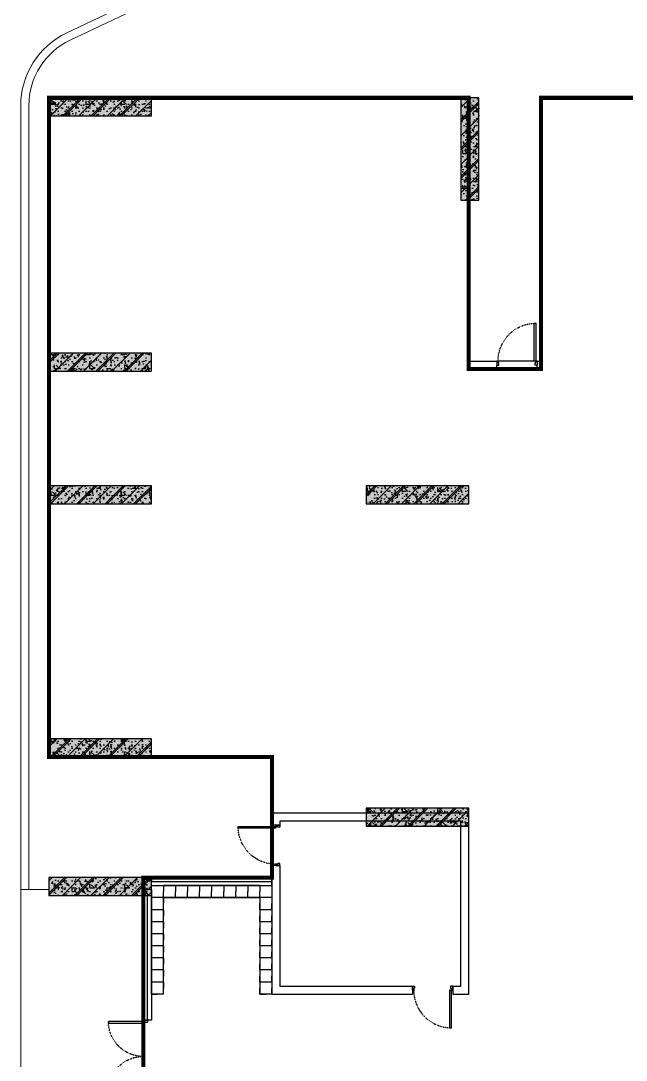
# Model space of a CAD drawing. Header units: millimetres. Extents: x 379264 to 1158416, y -283062 to 356890.
# Drawn here: x 977543 to 977845, y -8684 to -8166 of the extents above; entities that cross this region are included whole.
import ezdxf

# ---------------------------------------------------------------- set-up
doc = ezdxf.new("R2010")
doc.units = ezdxf.units.MM
doc.linetypes.add('CENTER', pattern=[2, 1.25, -0.25, 0.25, -0.25])
doc.linetypes.add('keyplan TANG 1$0$mb tang 1 TWC$0$Hidden10.5', pattern=[1.5, 1, -0.5])
for name, color, linetype in [('12PM. GRID', 8, 'CENTER'), ('BLOCK C - CHI TIET THANG 8$0$DnW', 20, 'Continuous'), ('keyplan TANG 1$0$mb tang 1 TWC$0$Brick Wall', 250, 'Continuous'), ('keyplan TANG 1$0$mb tang 1 TWC$0$Curtain Line', 250, 'Continuous'), ('keyplan TANG 1$0$mb tang 1 TWC$0$Door', 250, 'Continuous'), ('keyplan TANG 1$0$mb tang 1 TWC$0$Furniture', 250, 'Continuous'), ('keyplan TANG 1$0$mb tang 1 TWC$0$Glass', 250, 'Continuous'), ('keyplan TANG 1$0$MB_Cot tang 1$0$Concrete Hatch', 250, 'Continuous'), ('keyplan TANG 1$0$MB_Cot tang 1$0$Concrete Line', 250, 'Continuous'), ('keyplan TANG 1$0$MB_Cot tang 1$0$Concrete Solid', 250, 'Continuous')]:
    doc.layers.add(name, color=color, linetype=linetype)
doc.layers.add('keyplan TANG 1$0$Hatch vat lieu', color=250, linetype='Continuous', lineweight=5)
doc.layers.add('keyplan TANG 1$0$Net Thay khac', color=250, linetype='Continuous', lineweight=15)

# ---------------------------------------------------------------- blocks, each defined once
blk = doc.blocks.new('keyplan TANG 1$0$mb tang 1 TWC$0$Door 1800-1')
at = {"color": 0, "linetype": 'ByBlock'}
for p, q in [((29.99999962575384, 100.0000000003201), (29.9999996257684, 970.0000000003201)), ((29.9999996257684, 970.0000000003201), (74.9999996257684, 970.0000000003201)), ((74.9999996257684, 970.0000000003201), (74.99999962575384, 100.0000000003201)), ((1724.999999999985, 970.0000000003201), (1725, 100.0000000003201)), ((1769.999999999985, 970.0000000003201), (1724.999999999985, 970.0000000003201)), ((1770, 100.0000000003201), (1769.999999999985, 970.0000000003201)), ((29.99999962575384, 100.0000000003201), (-3.742461558431387e-07, 100.000000000131)), ((-3.742461558431387e-07, 100.000000000131), (0, 0)), ((0, 0), (50, 4.074536263942719e-10)), ((29.99999962575384, 100.0000000003201), (29.99999979416316, 55.00000000033469)), ((29.99999962575384, 100.0000000003201), (74.99999962575384, 100.0000000003201)), ((49.99999979417771, 55.00000000046566), (29.99999979416316, 55.00000000033469)), ((49.99999979417771, 55.00000000046566), (50, 4.074536263942719e-10)), ((1770, 100.0000000003201), (1725, 100.0000000003201)), ((1749.999999831576, 55.00000000046566), (1769.999999831591, 55.00000000033469)), ((1749.999999831576, 55.00000000046566), (1749.999999625754, 4.074536263942719e-10)), ((1799.999999625754, 0), (1749.999999625754, 4.074536263942719e-10)), ((1770, 100.0000000003201), (1800, 100.000000000131)), ((1770, 100.0000000003201), (1769.999999831591, 55.00000000033469)), ((1800, 100.000000000131), (1799.999999625754, 0))]:
    blk.add_line(p, q, dxfattribs=at)
at = {"color": 0, "linetype": 'keyplan TANG 1$0$mb tang 1 TWC$0$Hidden10.5'}
for centre, start, end in [((29.99999962575384, 100.0000000003201), 0, 90), ((1770, 100.0000000003201), 90, 180)]:
    blk.add_arc(centre, 870.0000001871231, start, end, dxfattribs=at)
blk = doc.blocks.new('*U169')
at = {"layer": 'keyplan TANG 1$0$mb tang 1 TWC$0$Door'}
blk.add_blockref('keyplan TANG 1$0$mb tang 1 TWC$0$Door 1800-1', (0, 0), dxfattribs=at)
blk = doc.blocks.new('keyplan TANG 1$0$mb tang 1 TWC$0$Door 1000-1')
at = {"color": 0, "linetype": 'ByBlock'}
blk.add_lwpolyline([(30, 100), (75, 100), (75, 1040.000000000015), (30, 1040.000000000015)], close=True, dxfattribs=at)
for points in [[(50, 55), (30, 55), (30, 100), (0, 100), (0, 0), (50, 0), (50, 55)], [(950.0000000000146, 55), (970.0000000000146, 55), (970.0000000000146, 100), (1000.000000000015, 100), (1000.000000000015, 0), (950.0000000000146, 0), (950.0000000000146, 55)]]:
    blk.add_lwpolyline(points, dxfattribs=at)
at = {"color": 0, "linetype": 'keyplan TANG 1$0$mb tang 1 TWC$0$Hidden10.5'}
blk.add_arc((30, 100), 940.0000000000146, 0, 90, dxfattribs=at)
blk = doc.blocks.new('*U1423')
at = {"layer": 'keyplan TANG 1$0$mb tang 1 TWC$0$Door', "xscale": -1, "rotation": 180}
blk.add_blockref('keyplan TANG 1$0$mb tang 1 TWC$0$Door 1000-1', (0, 110), dxfattribs=at)
blk = doc.blocks.new('*U170')
at = {"layer": 'keyplan TANG 1$0$mb tang 1 TWC$0$Door', "rotation": 180}
blk.add_blockref('keyplan TANG 1$0$mb tang 1 TWC$0$Door 1000-1', (1000.000000000015, 110), dxfattribs=at)
blk = doc.blocks.new('*U171')
at = {"layer": 'keyplan TANG 1$0$mb tang 1 TWC$0$Door', "xscale": -1, "rotation": 180}
blk.add_blockref('keyplan TANG 1$0$mb tang 1 TWC$0$Door 1000-1', (0, 110), dxfattribs=at)
blk = doc.blocks.new('*U1380')
at = {"layer": 'keyplan TANG 1$0$MB_Cot tang 1$0$Concrete Hatch'}
h = blk.add_hatch(dxfattribs=at)
h.set_pattern_fill('CONCRETE', color=256, scale=50, style=0, pattern_type=2)
h.set_pattern_definition([(45, (0, -2300), (-176.7766952966369, 176.7766952966369), []), (45, (0, -2250), (-353.5533905932737, 353.5533905932738), []), (49.99999999999999, (0, -2300), (358.6300913003767, -31.37606749129755), [37.5, -412.5]), (355, (0, -2300), (-69.3756668065, 376.0960668500059), [30, -330]), (100.4514, (29.88584, -2302.614669999999), (289.2546908570108, 344.7197710304768), [31.870095, -350.571056]), (46.18420000000001, (0, -2200), (533.6205243128222, -82.75950716450905), [56.25, -618.75]), (96.6356, (44.46837249999999, -2206.8966535), (467.3313527743517, 487.0589354502209), [47.805144, -525.8565]), (351.1842, (0, -2200), (467.3309725668136, 487.0593004626623), [45, -495]), (21, (50, -2225), (298.4535260592309, -201.3094453326694), [37.5, -412.5]), (326.0000000000001, (50, -2225), (121.6576659607909, 362.5750225234265), [30, -330]), (71.4514, (74.8711165, -2241.775803), (420.111314290745, 161.2652483549762), [31.870095, -350.571056]), (37.50000000000001, (0, -2300), (6.079927658645334, 166.4469269156558), [0, -326, 0, -335, 0, -331.25]), (7.499999999999999, (0, -2300), (131.5347687210743, 197.2058559411801), [0, -191, 0, -318.5, 0, -126.25]), (327.5, (-111.5, -2300), (266.9112180862045, -11.2774358671899), [0, -125, 0, -390, 0, -517.5]), (317.5, (-161.5, -2300), (291.5930846711931, 50.05249116615882), [0, -162.5, 0, -259, 0, -367.5]), (0, (175, -2125), (0, 875), [87.5, -787.5]), (0, (437.5, -1950), (0, 875), [87.5, -787.5]), (0, (262.5, -1600), (0, 875), [87.5, -350, 87.5, -350]), (90, (175, -2125), (-875, 5.35782974626967e-14), [87.5, -787.5]), (90, (262.5, -1600), (-875, 5.35782974626967e-14), [87.5, -787.5]), (90, (525, -1950), (-875, 5.35782974626967e-14), [87.5, -787.5]), (90, (700, -1687.5), (-875, 5.35782974626967e-14), [87.5, -787.5]), (135, (262.5, -2125), (-875.016357447105, 8.881784197001252e-14), [123.76, -1113.7]), (135, (350, -1600), (-875.016357447105, 8.881784197001252e-14), [123.76, -1113.7]), (45, (437.5, -1950), (8.881784197001252e-14, 875.016357447105), [123.76, -247.485, 123.76, -742.455]), (0, (-175, -2300), (87.5, 87.5), [-175, 0])])
h.paths.add_polyline_path([(-200, 150), (-200, -2400), (250, -2400), (250, 150)])
at = {"layer": 'keyplan TANG 1$0$MB_Cot tang 1$0$Concrete Solid'}
blk.add_hatch(color=256, dxfattribs=at).paths.add_polyline_path([(-200, 150), (-200, -2400), (250, -2400), (250, 150)])
at = {"layer": 'keyplan TANG 1$0$MB_Cot tang 1$0$Concrete Line'}
blk.add_lwpolyline([(-200, 150), (-200, -2400), (250, -2400), (250, 150)], close=True, dxfattribs=at)
blk = doc.blocks.new('*U1388')
at = {"layer": 'keyplan TANG 1$0$MB_Cot tang 1$0$Concrete Hatch'}
h = blk.add_hatch(dxfattribs=at)
h.set_pattern_fill('CONCRETE', color=256, scale=50, style=0, pattern_type=2)
h.set_pattern_definition([(45, (2000, -199.9999999999998), (-176.7766952966369, 176.7766952966369), []), (45, (2000, -149.9999999999998), (-353.5533905932737, 353.5533905932738), []), (49.99999999999999, (2000, -199.9999999999998), (358.6300913003767, -31.37606749129755), [37.5, -412.5]), (355, (2000, -199.9999999999998), (-69.3756668065, 376.0960668500059), [30, -330]), (100.4514, (2029.88584, -202.6146699999998), (289.2546908570108, 344.7197710304768), [31.870095, -350.571056]), (46.18420000000001, (2000, -99.99999999999983), (533.6205243128222, -82.75950716450905), [56.25, -618.75]), (96.6356, (2044.4683725, -106.8966534999998), (467.3313527743517, 487.0589354502209), [47.805144, -525.8565]), (351.1842, (2000, -99.99999999999983), (467.3309725668136, 487.0593004626623), [45, -495]), (21, (2050, -124.9999999999998), (298.4535260592309, -201.3094453326694), [37.5, -412.5]), (326.0000000000001, (2050, -124.9999999999998), (121.6576659607909, 362.5750225234265), [30, -330]), (71.4514, (2074.8711165, -141.7758029999998), (420.111314290745, 161.2652483549762), [31.870095, -350.571056]), (37.50000000000001, (2000, -199.9999999999998), (6.079927658645334, 166.4469269156558), [0, -326, 0, -335, 0, -331.25]), (7.499999999999999, (2000, -199.9999999999998), (131.5347687210743, 197.2058559411801), [0, -191, 0, -318.5, 0, -126.25]), (327.5, (1888.5, -199.9999999999998), (266.9112180862045, -11.2774358671899), [0, -125, 0, -390, 0, -517.5]), (317.5, (1838.5, -199.9999999999998), (291.5930846711931, 50.05249116615882), [0, -162.5, 0, -259, 0, -367.5]), (0, (2175, -24.99999999999983), (0, 875), [87.5, -787.5]), (0, (2437.5, 150.0000000000002), (0, 875), [87.5, -787.5]), (0, (2262.5, 500.0000000000002), (0, 875), [87.5, -350, 87.5, -350]), (90, (2175, -24.99999999999983), (-875, 5.35782974626967e-14), [87.5, -787.5]), (90, (2262.5, 500.0000000000002), (-875, 5.35782974626967e-14), [87.5, -787.5]), (90, (2525, 150.0000000000002), (-875, 5.35782974626967e-14), [87.5, -787.5]), (90, (2700, 412.5000000000002), (-875, 5.35782974626967e-14), [87.5, -787.5]), (135, (2262.5, -24.99999999999983), (-875.016357447105, 8.881784197001252e-14), [123.76, -1113.7]), (135, (2350, 500.0000000000002), (-875.016357447105, 8.881784197001252e-14), [123.76, -1113.7]), (45, (2437.5, 150.0000000000002), (8.881784197001252e-14, 875.016357447105), [123.76, -247.485, 123.76, -742.455]), (0, (1825, -199.9999999999998), (87.5, 87.5), [-175, 0])])
h.paths.add_polyline_path([(-250, 150), (-250, -299.9999999999998), (2300, -299.9999999999999), (2300, 150)])
at = {"layer": 'keyplan TANG 1$0$MB_Cot tang 1$0$Concrete Solid'}
blk.add_hatch(color=256, dxfattribs=at).paths.add_polyline_path([(-250, 150), (-250, -299.9999999999998), (2300, -299.9999999999999), (2300, 150)])
at = {"layer": 'keyplan TANG 1$0$MB_Cot tang 1$0$Concrete Line'}
blk.add_lwpolyline([(-250, 150), (-250, -299.9999999999998), (2300, -299.9999999999999), (2300, 150)], close=True, dxfattribs=at)
blk = doc.blocks.new('*U1392')
at = {"layer": 'keyplan TANG 1$0$MB_Cot tang 1$0$Concrete Hatch'}
h = blk.add_hatch(dxfattribs=at)
h.set_pattern_fill('CONCRETE', color=256, scale=50, style=0, pattern_type=2)
h.set_pattern_definition([(45, (2000, -299.9999999998835), (-176.7766952966369, 176.7766952966369), []), (45, (2000, -249.9999999998835), (-353.5533905932737, 353.5533905932738), []), (49.99999999999999, (2000, -299.9999999998835), (358.6300913003767, -31.37606749129755), [37.5, -412.5]), (355, (2000, -299.9999999998835), (-69.3756668065, 376.0960668500059), [30, -330]), (100.4514, (2029.88584, -302.6146699998835), (289.2546908570108, 344.7197710304768), [31.870095, -350.571056]), (46.18420000000001, (2000, -199.9999999998835), (533.6205243128222, -82.75950716450905), [56.25, -618.75]), (96.6356, (2044.4683725, -206.8966534998835), (467.3313527743517, 487.0589354502209), [47.805144, -525.8565]), (351.1842, (2000, -199.9999999998835), (467.3309725668136, 487.0593004626623), [45, -495]), (21, (2050, -224.9999999998835), (298.4535260592309, -201.3094453326694), [37.5, -412.5]), (326.0000000000001, (2050, -224.9999999998835), (121.6576659607909, 362.5750225234265), [30, -330]), (71.4514, (2074.8711165, -241.7758029998835), (420.111314290745, 161.2652483549762), [31.870095, -350.571056]), (37.50000000000001, (2000, -299.9999999998835), (6.079927658645334, 166.4469269156558), [0, -326, 0, -335, 0, -331.25]), (7.499999999999999, (2000, -299.9999999998835), (131.5347687210743, 197.2058559411801), [0, -191, 0, -318.5, 0, -126.25]), (327.5, (1888.5, -299.9999999998835), (266.9112180862045, -11.2774358671899), [0, -125, 0, -390, 0, -517.5]), (317.5, (1838.5, -299.9999999998835), (291.5930846711931, 50.05249116615882), [0, -162.5, 0, -259, 0, -367.5]), (0, (2175, -124.9999999998835), (0, 875), [87.5, -787.5]), (0, (2437.5, 50.00000000011653), (0, 875), [87.5, -787.5]), (0, (2262.5, 400.0000000001165), (0, 875), [87.5, -350, 87.5, -350]), (90, (2175, -124.9999999998835), (-875, 5.35782974626967e-14), [87.5, -787.5]), (90, (2262.5, 400.0000000001165), (-875, 5.35782974626967e-14), [87.5, -787.5]), (90, (2525, 50.00000000011653), (-875, 5.35782974626967e-14), [87.5, -787.5]), (90, (2700, 312.5000000001165), (-875, 5.35782974626967e-14), [87.5, -787.5]), (135, (2262.5, -124.9999999998835), (-875.016357447105, 8.881784197001252e-14), [123.76, -1113.7]), (135, (2350, 400.0000000001165), (-875.016357447105, 8.881784197001252e-14), [123.76, -1113.7]), (45, (2437.5, 50.00000000011653), (8.881784197001252e-14, 875.016357447105), [123.76, -247.485, 123.76, -742.455]), (0, (1825, -299.9999999998835), (87.5, 87.5), [-175, 0])])
h.paths.add_polyline_path([(-250, 100.0000000001164), (-250, -349.9999999999999), (2300, -350), (2300, 100.0000000001164)])
at = {"layer": 'keyplan TANG 1$0$MB_Cot tang 1$0$Concrete Solid'}
blk.add_hatch(color=256, dxfattribs=at).paths.add_polyline_path([(-250, 100.0000000001164), (-250, -349.9999999999999), (2300, -350), (2300, 100.0000000001164)])
at = {"layer": 'keyplan TANG 1$0$MB_Cot tang 1$0$Concrete Line'}
blk.add_lwpolyline([(-250, 100.0000000001164), (-250, -349.9999999999999), (2300, -350), (2300, 100.0000000001164)], close=True, dxfattribs=at)
blk = doc.blocks.new('*U1390')
at = {"layer": 'keyplan TANG 1$0$MB_Cot tang 1$0$Concrete Hatch'}
h = blk.add_hatch(dxfattribs=at)
h.set_pattern_fill('CONCRETE', color=256, scale=50, style=0, pattern_type=2)
h.set_pattern_definition([(45, (2000, -99.9999999998835), (-176.7766952966369, 176.7766952966369), []), (45, (2000, -49.9999999998835), (-353.5533905932737, 353.5533905932738), []), (49.99999999999999, (2000, -99.9999999998835), (358.6300913003767, -31.37606749129755), [37.5, -412.5]), (355, (2000, -99.9999999998835), (-69.3756668065, 376.0960668500059), [30, -330]), (100.4514, (2029.88584, -102.6146699998835), (289.2546908570108, 344.7197710304768), [31.870095, -350.571056]), (46.18420000000001, (2000, 1.16500586955226e-10), (533.6205243128222, -82.75950716450905), [56.25, -618.75]), (96.6356, (2044.4683725, -6.896653499883513), (467.3313527743517, 487.0589354502209), [47.805144, -525.8565]), (351.1842, (2000, 1.16500586955226e-10), (467.3309725668136, 487.0593004626623), [45, -495]), (21, (2050, -24.9999999998835), (298.4535260592309, -201.3094453326694), [37.5, -412.5]), (326.0000000000001, (2050, -24.9999999998835), (121.6576659607909, 362.5750225234265), [30, -330]), (71.4514, (2074.8711165, -41.7758029998835), (420.111314290745, 161.2652483549762), [31.870095, -350.571056]), (37.50000000000001, (2000, -99.9999999998835), (6.079927658645334, 166.4469269156558), [0, -326, 0, -335, 0, -331.25]), (7.499999999999999, (2000, -99.9999999998835), (131.5347687210743, 197.2058559411801), [0, -191, 0, -318.5, 0, -126.25]), (327.5, (1888.5, -99.9999999998835), (266.9112180862045, -11.2774358671899), [0, -125, 0, -390, 0, -517.5]), (317.5, (1838.5, -99.9999999998835), (291.5930846711931, 50.05249116615882), [0, -162.5, 0, -259, 0, -367.5]), (0, (2175, 75.0000000001165), (0, 875), [87.5, -787.5]), (0, (2437.5, 250.0000000001165), (0, 875), [87.5, -787.5]), (0, (2262.5, 600.0000000001165), (0, 875), [87.5, -350, 87.5, -350]), (90, (2175, 75.0000000001165), (-875, 5.35782974626967e-14), [87.5, -787.5]), (90, (2262.5, 600.0000000001165), (-875, 5.35782974626967e-14), [87.5, -787.5]), (90, (2525, 250.0000000001165), (-875, 5.35782974626967e-14), [87.5, -787.5]), (90, (2700, 512.5000000001165), (-875, 5.35782974626967e-14), [87.5, -787.5]), (135, (2262.5, 75.0000000001165), (-875.016357447105, 8.881784197001252e-14), [123.76, -1113.7]), (135, (2350, 600.0000000001165), (-875.016357447105, 8.881784197001252e-14), [123.76, -1113.7]), (45, (2437.5, 250.0000000001165), (8.881784197001252e-14, 875.016357447105), [123.76, -247.485, 123.76, -742.455]), (0, (1825, -99.9999999998835), (87.5, 87.5), [-175, 0])])
h.paths.add_polyline_path([(-250, 200.0000000001164), (-250, -249.9999999999999), (2300, -250), (2300, 200.0000000001164)])
at = {"layer": 'keyplan TANG 1$0$MB_Cot tang 1$0$Concrete Solid'}
blk.add_hatch(color=256, dxfattribs=at).paths.add_polyline_path([(-250, 200.0000000001164), (-250, -249.9999999999999), (2300, -250), (2300, 200.0000000001164)])
at = {"layer": 'keyplan TANG 1$0$MB_Cot tang 1$0$Concrete Line'}
blk.add_lwpolyline([(-250, 200.0000000001164), (-250, -249.9999999999999), (2300, -250), (2300, 200.0000000001164)], close=True, dxfattribs=at)
blk = doc.blocks.new('keyplan TANG 1')
at = {"color": 7, "const_width": 100}
blk.add_lwpolyline([(99550.0000005932, 21399.99999947521), (99550.00000059321, 27899.99999933054), (98498.4546182132, 27900.00001225973), (98498.4546182132, 38749.99999999942), (99550.00000011947, 38749.99999999993), (99550.00000011947, 48850.00000019518), (89100.00000011946, 48849.99999999988), (89100.00000011985, 42099.99999420292), (87300.00000000006, 42100.00000024412), (87301.5453854207, 48849.99999999965), (76850.00000000026, 48849.99999999965), (76849.99999952383, 32449.99999999942), (82399.99999952383, 32449.99999999942), (82400.0000000005, 29449.99999999983), (79199.99960383272, 29449.99999999983), (79199.99960383272, 23149.99999999941)], dxfattribs=at)
at = {"layer": 'keyplan TANG 1$0$Hatch vat lieu'}
blk.add_lwpolyline([(99564.43027014434, 57849.99249803316), (93994.81413051375, 57849.99249803292, 0.1109671000083495), (92796.967918818, 57580.8351350071), (77379.95600672613, 50283.97319424426, 0.2899205324482252), (76350.00000000099, 48657.00292763795), (76350.00000000099, 29149.99999999942)], format="xyb", dxfattribs=at)
at = {"layer": 'keyplan TANG 1$0$mb tang 1 TWC$0$Brick Wall'}
for p, q in [((82600.0000000005, 30749.99999999986), (82400.0000000005, 30749.99999999986)), ((82600.0000000005, 29749.99999999985), (82400.0000000005, 29749.99999999985)), ((85900.00000000054, 26749.99999348297), (85900.00000000054, 26549.99999348297)), ((86900.00000000055, 26749.99999348297), (86900.00000000055, 26549.99999348297))]:
    blk.add_line(p, q, dxfattribs=at)
for points in [[(86900.00000000055, 26549.99999348297), (87300.00000000055, 26549.99999348297), (87300.00000000055, 31049.99999999988), (82400.0000000005, 31049.99999999986), (82400.0000000005, 30749.99999999986)], [(86900.00000000055, 26749.99999348297), (87100.00000000055, 26749.99999348297), (87100.00000000055, 30849.99999999988), (82600.0000000005, 30849.99999999986), (82600.0000000005, 30749.99999999986)], [(82400.0000000005, 29749.99999999985), (82400.0000000005, 26549.99999348293), (85900.00000000054, 26549.99999348297)], [(82600.0000000005, 29749.99999999985), (82600.0000000005, 26749.99999348293), (85900.00000000054, 26749.99999348297)]]:
    blk.add_lwpolyline(points, dxfattribs=at)
at = {"layer": 'keyplan TANG 1$0$mb tang 1 TWC$0$Curtain Line'}
for p, q in [((79400.00292722404, 29449.99999999983), (79400.00292722404, 29349.99999999983)), ((79400.00292722404, 29449.99999999983), (82400.0000000005, 29449.99999999983)), ((79400.00292722404, 29249.99999999983), (79400.00292722404, 29349.99999999983)), ((79400.00292722404, 29249.99999999983), (82400.0000000005, 29249.99999999983)), ((82400.0000000005, 29449.99999999983), (82400.0000000005, 29349.99999999983)), ((82400.0000000005, 29249.99999999983), (82400.0000000005, 29349.99999999983)), ((79199.99999999983, 29149.999639725625), (79299.99999999967, 29149.999819862518)), ((79199.99999999983, 29149.999639725625), (79200.00585444887, 25899.999636653516)), ((79399.9999999995, 29149.99999999941), (79299.99999999967, 29149.999819862518)), ((79399.9999999995, 29149.99999999941), (79400.00585444855, 25899.9999969273)), ((79200.00585444887, 25899.999636653516), (79300.00585444871, 25899.99981679041)), ((79400.00585444855, 25899.9999969273), (79300.00585444871, 25899.99981679041))]:
    blk.add_line(p, q, dxfattribs=at)
at = {"layer": 'keyplan TANG 1$0$mb tang 1 TWC$0$Door'}
for p, q in [((87300.00000000006, 42300.00000024412), (87300.00000000006, 42200.00000024412)), ((87300.00000000006, 42300.00000024412), (88000.00000011982, 42300.00000024412)), ((87300.00000000006, 42100.00000024412), (87300.00000000006, 42200.00000024412)), ((88000.00000011982, 42300.00000024412), (88000.00000011982, 42200.00000024412)), ((89000.00000011985, 42300.00000024412), (88000.00000011982, 42300.00000024412)), ((88000.00000011982, 42100.00000024412), (88000.00000011982, 42200.00000024412)), ((89000.00000011985, 42300.00000024412), (89000.00000011985, 42200.00000024412)), ((89000.00000011985, 42300.00000024412), (89100.00000011985, 42300.00000024412)), ((89000.00000011985, 42100.00000024412), (89000.00000011985, 42200.00000024412)), ((89100.00000011985, 42300.00000024412), (89100.00000011985, 42200.00000024412)), ((89100.00000011985, 42100.00000024412), (89100.00000011985, 42200.00000024412)), ((87300.00000000006, 42100.00000024412), (88000.00000011982, 42100.00000024412)), ((89000.00000011985, 42100.00000024412), (89100.00000011985, 42100.00000024412)), ((82400.0000000005, 30749.99999999986), (82400.0000000005, 29749.99999999985))]:
    blk.add_line(p, q, dxfattribs=at)
at = {"layer": 'keyplan TANG 1$0$mb tang 1 TWC$0$Furniture'}
for p, q in [((79400.00468355876, 26549.99999348293), (79400.00468355876, 29249.99999999983)), ((79400.00468355876, 29249.99999999983), (82400.0000000005, 29249.99999999983)), ((80000.00468355876, 29249.99999999983), (79700.00468355876, 29249.99999999983)), ((79700.00468355876, 29249.99999999983), (79700.00468355876, 29099.99999999983)), ((80000.00468355876, 29249.99999999983), (80000.00468355876, 29099.99999999983)), ((80300.00468355876, 29249.99999999983), (80000.00468355876, 29249.99999999983)), ((80000.00468355876, 29249.99999999983), (80000.00468355876, 29099.99999999983)), ((80300.00468355876, 29249.99999999983), (80300.00468355876, 29099.99999999983)), ((80600.00468355876, 29249.99999999983), (80300.00468355876, 29249.99999999983)), ((80300.00468355876, 29249.99999999983), (80300.00468355876, 29099.99999999983)), ((80600.00468355876, 29249.99999999983), (80600.00468355876, 29099.99999999983)), ((80900.00468355876, 29249.99999999983), (80600.00468355876, 29249.99999999983)), ((80600.00468355876, 29249.99999999983), (80600.00468355876, 29099.99999999983)), ((80900.00468355876, 29249.99999999983), (80900.00468355876, 29099.99999999983)), ((81200.00468355876, 29249.99999999983), (80900.00468355876, 29249.99999999983)), ((80900.00468355876, 29249.99999999983), (80900.00468355876, 29099.99999999983)), ((81200.00468355876, 29249.99999999983), (81200.00468355876, 29099.99999999983)), ((81500.00468355876, 29249.99999999983), (81200.00468355876, 29249.99999999983)), ((81200.00468355876, 29249.99999999983), (81200.00468355876, 29099.99999999983)), ((81500.00468355876, 29249.99999999983), (81500.00468355876, 29099.99999999983)), ((81800.00468355876, 29249.99999999983), (81500.00468355876, 29249.99999999983)), ((81500.00468355876, 29249.99999999983), (81500.00468355876, 29099.99999999983)), ((81800.00468355876, 29249.99999999983), (81800.00468355876, 29099.99999999983)), ((82100.00468355876, 29249.99999999983), (81800.00468355876, 29249.99999999983)), ((81800.00468355876, 29249.99999999983), (81800.00468355876, 29099.99999999983)), ((82100.00468355876, 29249.99999999983), (82100.00468355876, 29099.99999999983)), ((82400.0000000005, 29249.99999999983), (82400.0000000005, 26549.99999348293)), ((79700.00468355876, 28949.99999999983), (79700.00468355876, 29099.99999999983)), ((80000.00468355876, 28949.99999999983), (80000.00468355876, 29099.99999999983)), ((80000.00468355876, 28949.99999999983), (80000.00468355876, 29099.99999999983)), ((80300.00468355876, 28949.99999999983), (80300.00468355876, 29099.99999999983)), ((80300.00468355876, 28949.99999999983), (80300.00468355876, 29099.99999999983)), ((80600.00468355876, 28949.99999999983), (80600.00468355876, 29099.99999999983)), ((80600.00468355876, 28949.99999999983), (80600.00468355876, 29099.99999999983)), ((80900.00468355876, 28949.99999999983), (80900.00468355876, 29099.99999999983)), ((80900.00468355876, 28949.99999999983), (80900.00468355876, 29099.99999999983)), ((81200.00468355876, 28949.99999999983), (81200.00468355876, 29099.99999999983)), ((81200.00468355876, 28949.99999999983), (81200.00468355876, 29099.99999999983)), ((81500.00468355876, 28949.99999999983), (81500.00468355876, 29099.99999999983)), ((81500.00468355876, 28949.99999999983), (81500.00468355876, 29099.99999999983)), ((81800.00468355876, 28949.99999999983), (81800.00468355876, 29099.99999999983)), ((81800.00468355876, 28949.99999999983), (81800.00468355876, 29099.99999999983)), ((82100.00468355876, 28949.99999999983), (82100.00468355876, 29099.99999999983)), ((79700.00468355876, 28949.99999348293), (79400.00468355876, 28949.99999348293)), ((79400.00468355876, 28949.99999348293), (79400.00468355876, 28799.99999348293)), ((79400.00468355876, 28649.99999348293), (79400.00468355876, 28799.99999348293)), ((79700.00468355876, 26549.99999348293), (79700.00468355876, 28949.99999999983)), ((79700.00468355876, 28949.99999999983), (82100.0000000005, 28949.99999999983)), ((79700.00468355876, 28949.99999348293), (79700.00468355876, 28799.99999348293)), ((80000.00468355876, 28949.99999999983), (79700.00468355876, 28949.99999999983)), ((79700.00468355876, 28649.99999348293), (79700.00468355876, 28799.99999348293)), ((80300.00468355876, 28949.99999999983), (80000.00468355876, 28949.99999999983)), ((80600.00468355876, 28949.99999999983), (80300.00468355876, 28949.99999999983)), ((80900.00468355876, 28949.99999999983), (80600.00468355876, 28949.99999999983)), ((81200.00468355876, 28949.99999999983), (80900.00468355876, 28949.99999999983)), ((81500.00468355876, 28949.99999999983), (81200.00468355876, 28949.99999999983)), ((81800.00468355876, 28949.99999999983), (81500.00468355876, 28949.99999999983)), ((82100.00468355876, 28949.99999999983), (81800.00468355876, 28949.99999999983)), ((82100.0000000005, 28949.99999999983), (82100.0000000005, 26549.99999348293)), ((82400.0000000005, 28949.99999348293), (82100.0000000005, 28949.99999348293)), ((82100.0000000005, 28949.99999348293), (82100.0000000005, 28799.99999348293)), ((82100.0000000005, 28649.99999348293), (82100.0000000005, 28799.99999348293)), ((82400.0000000005, 28949.99999348293), (82400.0000000005, 28799.99999348293)), ((82400.0000000005, 28649.99999348293), (82400.0000000005, 28799.99999348293)), ((79700.00468355876, 28649.99999348293), (79400.00468355876, 28649.99999348293)), ((79400.00468355876, 28649.99999348293), (79400.00468355876, 28499.99999348293)), ((79700.00468355876, 28649.99999348293), (79400.00468355876, 28649.99999348293)), ((79400.00468355876, 28349.99999348293), (79400.00468355876, 28499.99999348293)), ((79700.00468355876, 28649.99999348293), (79700.00468355876, 28499.99999348293)), ((79700.00468355876, 28349.99999348293), (79700.00468355876, 28499.99999348293)), ((82400.0000000005, 28649.99999348293), (82100.0000000005, 28649.99999348293)), ((82100.0000000005, 28649.99999348293), (82100.0000000005, 28499.99999348293)), ((82400.0000000005, 28649.99999348293), (82100.0000000005, 28649.99999348293)), ((82100.0000000005, 28349.99999348293), (82100.0000000005, 28499.99999348293)), ((82400.0000000005, 28649.99999348293), (82400.0000000005, 28499.99999348293)), ((82400.0000000005, 28349.99999348293), (82400.0000000005, 28499.99999348293)), ((79700.00468355876, 28349.99999348293), (79400.00468355876, 28349.99999348293)), ((79400.00468355876, 28349.99999348293), (79400.00468355876, 28199.99999348293)), ((79700.00468355876, 28349.99999348293), (79400.00468355876, 28349.99999348293)), ((79400.00468355876, 28049.99999348293), (79400.00468355876, 28199.99999348293)), ((79700.00468355876, 28349.99999348293), (79700.00468355876, 28199.99999348293)), ((79700.00468355876, 28049.99999348293), (79700.00468355876, 28199.99999348293)), ((82400.0000000005, 28349.99999348293), (82100.0000000005, 28349.99999348293)), ((82100.0000000005, 28349.99999348293), (82100.0000000005, 28199.99999348293)), ((82400.0000000005, 28349.99999348293), (82100.0000000005, 28349.99999348293)), ((82100.0000000005, 28049.99999348293), (82100.0000000005, 28199.99999348293)), ((82400.0000000005, 28349.99999348293), (82400.0000000005, 28199.99999348293)), ((82400.0000000005, 28049.99999348293), (82400.0000000005, 28199.99999348293)), ((79700.00468355876, 28049.99999348293), (79400.00468355876, 28049.99999348293)), ((79400.00468355876, 28049.99999348293), (79400.00468355876, 27899.99999348293)), ((79700.00468355876, 28049.99999348293), (79400.00468355876, 28049.99999348293)), ((79700.00468355876, 28049.99999348293), (79700.00468355876, 27899.99999348293)), ((82400.0000000005, 28049.99999348293), (82100.0000000005, 28049.99999348293)), ((82100.0000000005, 28049.99999348293), (82100.0000000005, 27899.99999348293)), ((82400.0000000005, 28049.99999348293), (82100.0000000005, 28049.99999348293)), ((82400.0000000005, 28049.99999348293), (82400.0000000005, 27899.99999348293)), ((79400.00468355876, 27749.99999348293), (79400.00468355876, 27899.99999348293)), ((79700.00468355876, 27749.99999348293), (79400.00468355876, 27749.99999348293)), ((79400.00468355876, 27749.99999348293), (79400.00468355876, 27599.99999348293)), ((79700.00468355876, 27749.99999348293), (79400.00468355876, 27749.99999348293)), ((79700.00468355876, 27749.99999348293), (79700.00468355876, 27899.99999348293)), ((79700.00468355876, 27749.99999348293), (79700.00468355876, 27599.99999348293)), ((82100.0000000005, 27749.99999348293), (82100.0000000005, 27899.99999348293)), ((82400.0000000005, 27749.99999348293), (82100.0000000005, 27749.99999348293)), ((82100.0000000005, 27749.99999348293), (82100.0000000005, 27599.99999348293)), ((82400.0000000005, 27749.99999348293), (82100.0000000005, 27749.99999348293)), ((82400.0000000005, 27749.99999348293), (82400.0000000005, 27899.99999348293)), ((82400.0000000005, 27749.99999348293), (82400.0000000005, 27599.99999348293)), ((79400.00468355876, 27449.99999348293), (79400.00468355876, 27599.99999348293)), ((79700.00468355876, 27449.99999348293), (79400.00468355876, 27449.99999348293)), ((79400.00468355876, 27449.99999348293), (79400.00468355876, 27299.99999348293)), ((79700.00468355876, 27449.99999348293), (79400.00468355876, 27449.99999348293)), ((79700.00468355876, 27449.99999348293), (79700.00468355876, 27599.99999348293)), ((79700.00468355876, 27449.99999348293), (79700.00468355876, 27299.99999348293)), ((82100.0000000005, 27449.99999348293), (82100.0000000005, 27599.99999348293)), ((82400.0000000005, 27449.99999348293), (82100.0000000005, 27449.99999348293)), ((82100.0000000005, 27449.99999348293), (82100.0000000005, 27299.99999348293)), ((82400.0000000005, 27449.99999348293), (82100.0000000005, 27449.99999348293)), ((82400.0000000005, 27449.99999348293), (82400.0000000005, 27599.99999348293)), ((82400.0000000005, 27449.99999348293), (82400.0000000005, 27299.99999348293)), ((79400.00468355876, 27149.99999348293), (79400.00468355876, 27299.99999348293)), ((79700.00468355876, 27149.99999348293), (79700.00468355876, 27299.99999348293)), ((82100.0000000005, 27149.99999348293), (82100.0000000005, 27299.99999348293)), ((82400.0000000005, 27149.99999348293), (82400.0000000005, 27299.99999348293)), ((79700.00468355876, 27149.99999348293), (79400.00468355876, 27149.99999348293)), ((79400.00468355876, 27149.99999348293), (79400.00468355876, 26999.99999348293)), ((79700.00468355876, 27149.99999348293), (79400.00468355876, 27149.99999348293)), ((79400.00468355876, 26849.99999348293), (79400.00468355876, 26999.99999348293)), ((79700.00468355876, 27149.99999348293), (79700.00468355876, 26999.99999348293)), ((79700.00468355876, 26849.99999348293), (79700.00468355876, 26999.99999348293)), ((82400.0000000005, 27149.99999348293), (82100.0000000005, 27149.99999348293)), ((82100.0000000005, 27149.99999348293), (82100.0000000005, 26999.99999348293)), ((82400.0000000005, 27149.99999348293), (82100.0000000005, 27149.99999348293)), ((82100.0000000005, 26849.99999348293), (82100.0000000005, 26999.99999348293)), ((82400.0000000005, 27149.99999348293), (82400.0000000005, 26999.99999348293)), ((82400.0000000005, 26849.99999348293), (82400.0000000005, 26999.99999348293)), ((79700.00468355876, 26849.99999348293), (79400.00468355876, 26849.99999348293)), ((79400.00468355876, 26849.99999348293), (79400.00468355876, 26699.99999348293)), ((79700.00468355876, 26849.99999348293), (79400.00468355876, 26849.99999348293)), ((79400.00468355876, 26549.99999348293), (79400.00468355876, 26699.99999348293)), ((79700.00468355876, 26849.99999348293), (79700.00468355876, 26699.99999348293)), ((79700.00468355876, 26549.99999348293), (79700.00468355876, 26699.99999348293)), ((82400.0000000005, 26849.99999348293), (82100.0000000005, 26849.99999348293)), ((82100.0000000005, 26849.99999348293), (82100.0000000005, 26699.99999348293)), ((82400.0000000005, 26849.99999348293), (82100.0000000005, 26849.99999348293)), ((82100.0000000005, 26549.99999348293), (82100.0000000005, 26699.99999348293)), ((82400.0000000005, 26849.99999348293), (82400.0000000005, 26699.99999348293)), ((82400.0000000005, 26549.99999348293), (82400.0000000005, 26699.99999348293)), ((79400.00468355876, 26549.99999348293), (79550.00468355876, 26549.99999348293)), ((79700.00468355876, 26549.99999348293), (79400.00468355876, 26549.99999348293)), ((79700.00468355876, 26549.99999348293), (79550.00468355876, 26549.99999348293)), ((82100.0000000005, 26549.99999348293), (82250.0000000005, 26549.99999348293)), ((82400.0000000005, 26549.99999348293), (82100.0000000005, 26549.99999348293)), ((82400.0000000005, 26549.99999348293), (82250.0000000005, 26549.99999348293))]:
    blk.add_line(p, q, dxfattribs=at)
at = {"layer": 'keyplan TANG 1$0$mb tang 1 TWC$0$Glass'}
for p, q in [((79400.00292722404, 29449.99999999983), (79400.00292722404, 29399.99999999983)), ((79400.00292722404, 29449.99999999983), (82400.0000000005, 29449.99999999983)), ((79400.00292722404, 29349.99999999983), (79400.00292722404, 29399.99999999983)), ((79400.00292722404, 29349.99999999983), (82400.0000000005, 29349.99999999983)), ((82400.0000000005, 29449.99999999983), (82400.0000000005, 29399.99999999983)), ((82400.0000000005, 29349.99999999983), (82400.0000000005, 29399.99999999983)), ((79200.00030812745, 29049.99999999941), (79250.00030812738, 29050.00008803625)), ((79200.0058544495, 25899.99938066951), (79200.00030812745, 29049.99999999941)), ((79300.00030812729, 29050.000176073092), (79250.00030812738, 29050.00008803625)), ((79300.00585444934, 25899.99955674319), (79300.00030812729, 29050.000176073092)), ((79200.0058544495, 25899.99938066951), (79250.00585444941, 25899.99946870635)), ((79300.00585444934, 25899.99955674319), (79250.00585444941, 25899.99946870635))]:
    blk.add_line(p, q, dxfattribs=at)
at = {"layer": 'keyplan TANG 1$0$Net Thay khac'}
blk.add_line((76849.99999999953, 29149.99999999942), (76150.00000000099, 29149.99999999942), dxfattribs=at)
blk.add_lwpolyline([(99564.43027014428, 58049.99249803316), (93994.81413051375, 58049.99249803292, 0.1109671000083497), (92711.40747512545, 57761.60960907664), (77294.39556302893, 50464.74766831164, 0.2899205324482246), (76150.00000000099, 48657.00292763783), (76150.00000000099, 23699.9998634535)], format="xyb", dxfattribs=at)
at = {"layer": 'keyplan TANG 1$0$mb tang 1 TWC$0$Door', "rotation": 180}
blk.add_blockref('*U1423', (89000.00000011985, 42310.00000024412), dxfattribs=at)
at = {"layer": 'keyplan TANG 1$0$mb tang 1 TWC$0$Door', "xscale": -1}
for name, p, rotation in [('*U170', (82490.0000000005, 29749.99999999985), 270), ('*U169', (79300.00245508786, 25899.99999655407), 90)]:
    blk.add_blockref(name, p, dxfattribs=dict(at, rotation=rotation))
blk.add_blockref('*U171', (86900.00000000055, 26639.99999348297), dxfattribs=at)
at = {"layer": 'keyplan TANG 1$0$MB_Cot tang 1$0$Concrete Line'}
for name, p in [('*U1388', (77099.99999999953, 48700.00000000012)), ('*U1380', (87300, 48699.99999999965)), ('*U1392', (77099.99999999953, 42399.99999999942)), ('*U1392', (77099.99999999953, 39099.99999999942)), ('*U1388', (84999.99999999953, 39049.99999999942)), ('*U1392', (77099.99999999953, 32799.99999999942)), ('*U1392', (85000.00000000058, 31074.99999999983)), ('*U1390', (77099.99999999953, 29249.99999999942))]:
    blk.add_blockref(name, p, dxfattribs=at)
blk = doc.blocks.new('A$C5D7476B2')
at = {"layer": 'BLOCK C - CHI TIET THANG 8$0$DnW', "xscale": 0.02, "yscale": 0.02, "zscale": 0.02}
blk.add_blockref('keyplan TANG 1', (49.24443971097935, 531.181198584658), dxfattribs=at)

msp = doc.modelspace()

# ---------------------------------------------------------------- block references
at = {"layer": '12PM. GRID'}
msp.add_blockref('A$C5D7476B2', (975971.190989225, -9712.983996011124), dxfattribs=at)

doc.saveas('drawing.dxf')
